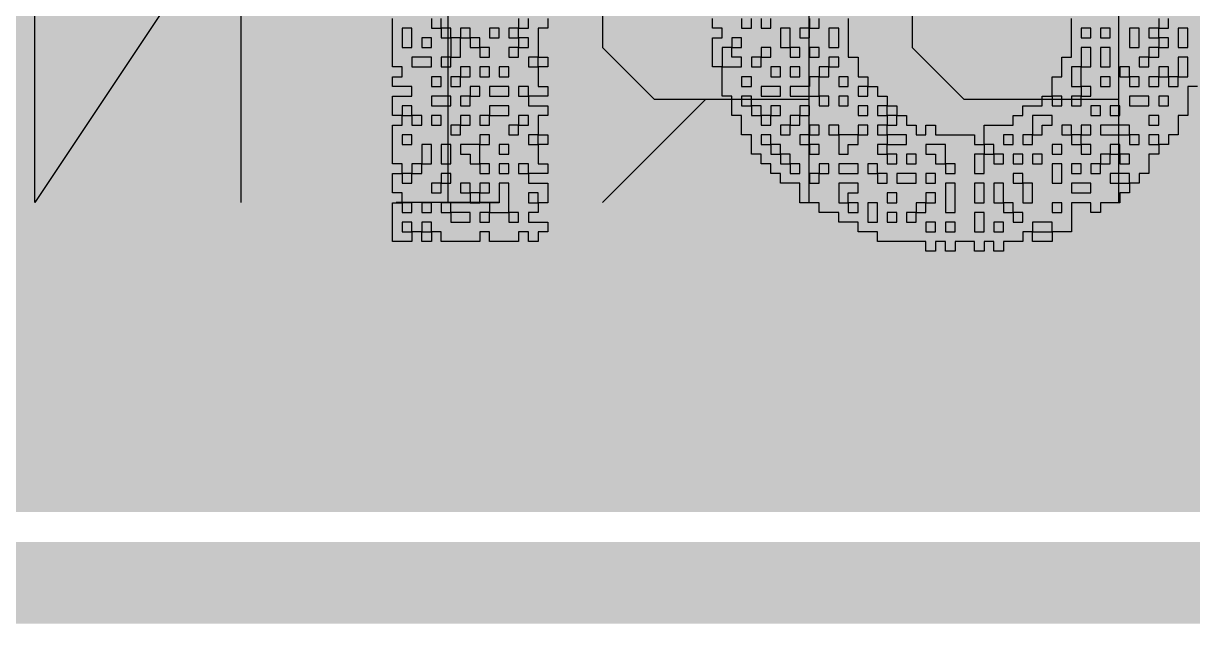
# Model space of a CAD drawing. Header units: millimetres. Extents: x 3.06 to 5.82, y 1.29 to 3.84.
# Drawn here: x 4.2339 to 4.3772, y 1.2863 to 1.36 of the extents above; entities that cross this region are included whole.
import ezdxf

# ---------------------------------------------------------------- set-up
doc = ezdxf.new("R2010")
doc.units = ezdxf.units.MM
doc.header["$MEASUREMENT"] = 0
for name, color, linetype in [('BottomLayer', 5, 'Continuous'), ('BottomOverlay', 54, 'Continuous'), ('Mechanical13', 56, 'Continuous'), ('TopLayer', 1, 'Continuous'), ('TopOverlay', 2, 'Continuous'), ('TopPaste', 8, 'Continuous'), ('TopSolder', 216, 'Continuous')]:
    doc.layers.add(name, color=color, linetype=linetype)

# ---------------------------------------------------------------- blocks, each defined once
blk = doc.blocks.new('C__0603_20')
at = {"layer": 'TopOverlay', "const_width": 0.005}
for points in [[(-0.049, 0.021), (-0.049, -0.021)], [(-0.049, -0.021), (-0.018, -0.021)]]:
    blk.add_lwpolyline(points, dxfattribs=at)
at = {"layer": 'TopOverlay', "const_width": 0.0025}
for points in [[(-0.05025, -0.021, 1), (-0.04775, -0.021, 1)], [(-0.05025, -0.021, 1), (-0.04775, -0.021, 1)], [(-0.01925, -0.021, 1), (-0.01675, -0.021, 1)]]:
    blk.add_lwpolyline(points, format="xyb", close=True, dxfattribs=at)
at = {"layer": 'TopSolder'}
blk.add_solid([(-0.04736, 0.01986), (-0.04736, -0.01986), (-0.01264, 0.01986), (-0.01264, -0.01986)], dxfattribs=at)
blk = doc.blocks.new('C__0805_60')
at = {"layer": 'TopLayer'}
blk.add_solid([(-0.06, -0.03), (-0.02, -0.03), (-0.06, 0.03), (-0.02, 0.03)], dxfattribs=at)
at = {"layer": 'TopOverlay', "const_width": 0.00787}
for points in [[(-0.065, 0.035), (-0.065, -0.035)], [(-0.065, 0.035), (-0.024, 0.035)], [(-0.065, -0.035), (-0.024, -0.035)]]:
    blk.add_lwpolyline(points, dxfattribs=at)
at = {"layer": 'TopOverlay', "const_width": 0.00394}
for points in [[(-0.06697, 0.035, 1), (-0.06303, 0.035, 1)], [(-0.06697, 0.035, 1), (-0.06303, 0.035, 1)], [(-0.02597, 0.035, 1), (-0.02203, 0.035, 1)], [(-0.06697, -0.035, 1), (-0.06303, -0.035, 1)], [(-0.06697, -0.035, 1), (-0.06303, -0.035, 1)], [(-0.02597, -0.035, 1), (-0.02203, -0.035, 1)]]:
    blk.add_lwpolyline(points, format="xyb", close=True, dxfattribs=at)
at = {"layer": 'TopPaste'}
blk.add_solid([(-0.06, -0.03), (-0.02, -0.03), (-0.06, 0.03), (-0.02, 0.03)], dxfattribs=at)
at = {"layer": 'TopSolder'}
blk.add_solid([(-0.06276, -0.03276), (-0.01724, -0.03276), (-0.06276, 0.03276), (-0.01724, 0.03276)], dxfattribs=at)

msp = doc.modelspace()

# ---------------------------------------------------------------- linework, layer by layer
at = {"layer": 'BottomLayer'}
msp.add_solid([(4.133, 1.305), (5.162, 1.305), (4.133, 1.397), (5.162, 1.397)], dxfattribs=at)
at = {"layer": 'BottomOverlay'}
for p, q in [((4.26056, 1.37599), (4.23524, 1.338)), ((4.23524, 1.338), (4.23524, 1.37599)), ((4.26056, 1.338), (4.26056, 1.37599)), ((4.28589, 1.37599), (4.28589, 1.338)), ((4.33021, 1.338), (4.33021, 1.37599)), ((4.3682, 1.338), (4.3682, 1.37599)), ((4.30488, 1.36966), (4.30488, 1.35699)), ((4.34287, 1.36966), (4.34287, 1.35699)), ((4.30488, 1.35699), (4.31122, 1.35066)), ((4.34287, 1.35699), (4.3492, 1.35066)), ((4.31755, 1.35066), (4.30488, 1.338)), ((4.31122, 1.35066), (4.33021, 1.35066)), ((4.3492, 1.35066), (4.3682, 1.35066)), ((4.29222, 1.338), (4.27956, 1.338)), ((4.28589, 1.338), (4.29222, 1.338))]:
    msp.add_line(p, q, dxfattribs=at)
at = {"layer": 'Mechanical13', "const_width": 0.01}
msp.add_lwpolyline([(3.303, 1.29131), (5.81898, 1.29131)], dxfattribs=at)
at = {"layer": 'TopLayer', "const_width": 0.022}
msp.add_lwpolyline([(4.28, 1.34, -0.414214), (4.27256, 1.33256)], format="xyb", dxfattribs=at)
at = {"layer": 'TopLayer', "const_width": 0.011}
for points in [[(4.2745, 1.34, 1), (4.2855, 1.34, 1)], [(4.26706, 1.33256, 1), (4.27806, 1.33256, 1)], [(4.26706, 1.33256, 1), (4.27806, 1.33256, 1)]]:
    msp.add_lwpolyline(points, format="xyb", close=True, dxfattribs=at)
at = {"layer": 'TopLayer', "const_width": 0.022}
msp.add_lwpolyline([(4.215, 1.33256), (4.27256, 1.33256)], dxfattribs=at)
at = {"layer": 'TopLayer'}
for points in [[(4.25, 1.3), (5.073, 1.3), (4.25, 1.382), (5.073, 1.382)], [(4.16267, 1.3), (5.058, 1.3), (4.16267, 1.353), (5.058, 1.353)]]:
    msp.add_solid(points, dxfattribs=at)
at = {"layer": 'TopOverlay'}
for p, q in [((4.27913, 1.35936), (4.27913, 1.36055)), ((4.27913, 1.35818), (4.27913, 1.35936)), ((4.28151, 1.35936), (4.28032, 1.35936)), ((4.28032, 1.35936), (4.28032, 1.35818)), ((4.28151, 1.35818), (4.28151, 1.35936)), ((4.28389, 1.36055), (4.28389, 1.35936)), ((4.28389, 1.35936), (4.28508, 1.35936)), ((4.28508, 1.35936), (4.28508, 1.36055)), ((4.28508, 1.35936), (4.28508, 1.35818)), ((4.28626, 1.35936), (4.28508, 1.35936)), ((4.28626, 1.35818), (4.28626, 1.35936)), ((4.28864, 1.35936), (4.28745, 1.35936)), ((4.28745, 1.35936), (4.28745, 1.35818)), ((4.28864, 1.35818), (4.28864, 1.35936)), ((4.29221, 1.35936), (4.29102, 1.35936)), ((4.29102, 1.35936), (4.29102, 1.35818)), ((4.29221, 1.35818), (4.29221, 1.35936)), ((4.29459, 1.35936), (4.2934, 1.35936)), ((4.2934, 1.35936), (4.2934, 1.35818)), ((4.29459, 1.36055), (4.29459, 1.35936)), ((4.29459, 1.35936), (4.29578, 1.35936)), ((4.29459, 1.35818), (4.29459, 1.35936)), ((4.29578, 1.35936), (4.29578, 1.36055)), ((4.29816, 1.35936), (4.29697, 1.35936)), ((4.29697, 1.35936), (4.29697, 1.35818)), ((4.29816, 1.36055), (4.29816, 1.35936)), ((4.31837, 1.35936), (4.31837, 1.36055)), ((4.31956, 1.35936), (4.31837, 1.35936)), ((4.31956, 1.35818), (4.31956, 1.35936)), ((4.32194, 1.36055), (4.32194, 1.35936)), ((4.32194, 1.35936), (4.32313, 1.35936)), ((4.32313, 1.35936), (4.32313, 1.36055)), ((4.32432, 1.36055), (4.32432, 1.35936)), ((4.32432, 1.35936), (4.32551, 1.35936)), ((4.32551, 1.35936), (4.32551, 1.36055)), ((4.32789, 1.35936), (4.3267, 1.35936)), ((4.3267, 1.35936), (4.3267, 1.35818)), ((4.32789, 1.35818), (4.32789, 1.35936)), ((4.33027, 1.35936), (4.32908, 1.35936)), ((4.32908, 1.35936), (4.32908, 1.35818)), ((4.33027, 1.36055), (4.33027, 1.35936)), ((4.33027, 1.35936), (4.33146, 1.35936)), ((4.33027, 1.35818), (4.33027, 1.35936)), ((4.33146, 1.35936), (4.33146, 1.36055)), ((4.33384, 1.35936), (4.33265, 1.35936)), ((4.33265, 1.35936), (4.33265, 1.35818)), ((4.33384, 1.35818), (4.33384, 1.35936)), ((4.33502, 1.36055), (4.33502, 1.35936)), ((4.33502, 1.35936), (4.33502, 1.35818)), ((4.36238, 1.35936), (4.36238, 1.36055)), ((4.36238, 1.35818), (4.36238, 1.35936)), ((4.36476, 1.35936), (4.36357, 1.35936)), ((4.36357, 1.35936), (4.36357, 1.35818)), ((4.36476, 1.35818), (4.36476, 1.35936)), ((4.36713, 1.35936), (4.36595, 1.35936)), ((4.36595, 1.35936), (4.36595, 1.35818)), ((4.36713, 1.35818), (4.36713, 1.35936)), ((4.3707, 1.35936), (4.36951, 1.35936)), ((4.36951, 1.35936), (4.36951, 1.35818)), ((4.3707, 1.35818), (4.3707, 1.35936)), ((4.37308, 1.35936), (4.37189, 1.35936)), ((4.37189, 1.35936), (4.37189, 1.35818)), ((4.37308, 1.36055), (4.37308, 1.35936)), ((4.37308, 1.35936), (4.37427, 1.35936)), ((4.37308, 1.35818), (4.37308, 1.35936)), ((4.37427, 1.35936), (4.37427, 1.36055)), ((4.37665, 1.35936), (4.37546, 1.35936)), ((4.37546, 1.35936), (4.37546, 1.35818)), ((4.37665, 1.35818), (4.37665, 1.35936)), ((4.27913, 1.35699), (4.27913, 1.35818)), ((4.28032, 1.35818), (4.28032, 1.35699)), ((4.28151, 1.35699), (4.28151, 1.35818)), ((4.28389, 1.35818), (4.2827, 1.35818)), ((4.2827, 1.35818), (4.2827, 1.35699)), ((4.28389, 1.35699), (4.28389, 1.35818)), ((4.28508, 1.35818), (4.28626, 1.35818)), ((4.28626, 1.35818), (4.28626, 1.35699)), ((4.28745, 1.35818), (4.28626, 1.35818)), ((4.28745, 1.35818), (4.28864, 1.35818)), ((4.28745, 1.35699), (4.28745, 1.35818)), ((4.28864, 1.35818), (4.28864, 1.35699)), ((4.28983, 1.35818), (4.28864, 1.35818)), ((4.28983, 1.35699), (4.28983, 1.35818)), ((4.29102, 1.35818), (4.29221, 1.35818)), ((4.2934, 1.35818), (4.29459, 1.35818)), ((4.29459, 1.35818), (4.29459, 1.35699)), ((4.29578, 1.35818), (4.29459, 1.35818)), ((4.29578, 1.35699), (4.29578, 1.35818)), ((4.29697, 1.35818), (4.29697, 1.35699)), ((4.31837, 1.35699), (4.31837, 1.35818)), ((4.31837, 1.35818), (4.31956, 1.35818)), ((4.32194, 1.35818), (4.32075, 1.35818)), ((4.32075, 1.35818), (4.32075, 1.35699)), ((4.32194, 1.35699), (4.32194, 1.35818)), ((4.3267, 1.35818), (4.3267, 1.35699)), ((4.32789, 1.35699), (4.32789, 1.35818)), ((4.32908, 1.35818), (4.33027, 1.35818)), ((4.33265, 1.35818), (4.33265, 1.35699)), ((4.33384, 1.35699), (4.33384, 1.35818)), ((4.33502, 1.35818), (4.33502, 1.35699)), ((4.36238, 1.35699), (4.36238, 1.35818)), ((4.36357, 1.35818), (4.36476, 1.35818)), ((4.36595, 1.35818), (4.36713, 1.35818)), ((4.36951, 1.35818), (4.36951, 1.35699)), ((4.3707, 1.35699), (4.3707, 1.35818)), ((4.37189, 1.35818), (4.37308, 1.35818)), ((4.37308, 1.35818), (4.37308, 1.35699)), ((4.37427, 1.35818), (4.37308, 1.35818)), ((4.37427, 1.35699), (4.37427, 1.35818)), ((4.37546, 1.35818), (4.37546, 1.35699)), ((4.37665, 1.35699), (4.37665, 1.35818)), ((4.27913, 1.3558), (4.27913, 1.35699)), ((4.28032, 1.35699), (4.28151, 1.35699)), ((4.2827, 1.35699), (4.28389, 1.35699)), ((4.28626, 1.35699), (4.28626, 1.3558)), ((4.28745, 1.3558), (4.28745, 1.35699)), ((4.28864, 1.35699), (4.28983, 1.35699)), ((4.28983, 1.35699), (4.28983, 1.3558)), ((4.29102, 1.35699), (4.28983, 1.35699)), ((4.29102, 1.3558), (4.29102, 1.35699)), ((4.29459, 1.35699), (4.2934, 1.35699)), ((4.2934, 1.35699), (4.2934, 1.3558)), ((4.29459, 1.35699), (4.29578, 1.35699)), ((4.29459, 1.3558), (4.29459, 1.35699)), ((4.29697, 1.35699), (4.29697, 1.3558)), ((4.31837, 1.3558), (4.31837, 1.35699)), ((4.32075, 1.35699), (4.31956, 1.35699)), ((4.31956, 1.35699), (4.31956, 1.3558)), ((4.32075, 1.35699), (4.32194, 1.35699)), ((4.32075, 1.3558), (4.32075, 1.35699)), ((4.32551, 1.35699), (4.32432, 1.35699)), ((4.32432, 1.35699), (4.32432, 1.3558)), ((4.32551, 1.3558), (4.32551, 1.35699)), ((4.3267, 1.35699), (4.32789, 1.35699)), ((4.32789, 1.35699), (4.32789, 1.3558)), ((4.32908, 1.35699), (4.32789, 1.35699)), ((4.32908, 1.3558), (4.32908, 1.35699)), ((4.33146, 1.35699), (4.33027, 1.35699)), ((4.33027, 1.35699), (4.33027, 1.3558)), ((4.33146, 1.3558), (4.33146, 1.35699)), ((4.33265, 1.35699), (4.33384, 1.35699)), ((4.33502, 1.35699), (4.33502, 1.3558)), ((4.36238, 1.3558), (4.36238, 1.35699)), ((4.36476, 1.35699), (4.36357, 1.35699)), ((4.36357, 1.35699), (4.36357, 1.3558)), ((4.36476, 1.3558), (4.36476, 1.35699)), ((4.36713, 1.35699), (4.36595, 1.35699)), ((4.36595, 1.35699), (4.36595, 1.3558)), ((4.36713, 1.3558), (4.36713, 1.35699)), ((4.36951, 1.35699), (4.3707, 1.35699)), ((4.37308, 1.35699), (4.37189, 1.35699)), ((4.37189, 1.35699), (4.37189, 1.3558)), ((4.37308, 1.35699), (4.37427, 1.35699)), ((4.37308, 1.3558), (4.37308, 1.35699)), ((4.37546, 1.35699), (4.37665, 1.35699)), ((4.27913, 1.35461), (4.27913, 1.3558)), ((4.28389, 1.3558), (4.28151, 1.3558)), ((4.28151, 1.3558), (4.28151, 1.35461)), ((4.28389, 1.35461), (4.28389, 1.3558)), ((4.28626, 1.3558), (4.28508, 1.3558)), ((4.28508, 1.3558), (4.28508, 1.35461)), ((4.28626, 1.3558), (4.28745, 1.3558)), ((4.28626, 1.35461), (4.28626, 1.3558)), ((4.28983, 1.3558), (4.29102, 1.3558)), ((4.2934, 1.3558), (4.29459, 1.3558)), ((4.29697, 1.3558), (4.29578, 1.3558)), ((4.29578, 1.3558), (4.29578, 1.35461)), ((4.29697, 1.3558), (4.29816, 1.3558)), ((4.29697, 1.35461), (4.29697, 1.3558)), ((4.29816, 1.3558), (4.29816, 1.35461)), ((4.31837, 1.35461), (4.31837, 1.3558)), ((4.31956, 1.3558), (4.31956, 1.35461)), ((4.32194, 1.3558), (4.32075, 1.3558)), ((4.32194, 1.35461), (4.32194, 1.3558)), ((4.32432, 1.3558), (4.32313, 1.3558)), ((4.32313, 1.3558), (4.32313, 1.35461)), ((4.32432, 1.3558), (4.32551, 1.3558)), ((4.32432, 1.35461), (4.32432, 1.3558)), ((4.32789, 1.3558), (4.32908, 1.3558)), ((4.33027, 1.3558), (4.33146, 1.3558)), ((4.33384, 1.3558), (4.33265, 1.3558)), ((4.33265, 1.3558), (4.33265, 1.35461)), ((4.33384, 1.35461), (4.33384, 1.3558)), ((4.33502, 1.3558), (4.33621, 1.3558)), ((4.33621, 1.3558), (4.33621, 1.35461)), ((4.36119, 1.35461), (4.36119, 1.3558)), ((4.36119, 1.3558), (4.36238, 1.3558)), ((4.36357, 1.3558), (4.36357, 1.35461)), ((4.36476, 1.35461), (4.36476, 1.3558)), ((4.36595, 1.3558), (4.36595, 1.35461)), ((4.36713, 1.35461), (4.36713, 1.3558)), ((4.37189, 1.3558), (4.3707, 1.3558)), ((4.3707, 1.3558), (4.3707, 1.35461)), ((4.37189, 1.3558), (4.37308, 1.3558)), ((4.37189, 1.35461), (4.37189, 1.3558)), ((4.37665, 1.3558), (4.37546, 1.3558)), ((4.37546, 1.3558), (4.37546, 1.35461)), ((4.37665, 1.35461), (4.37665, 1.3558)), ((4.28032, 1.35461), (4.27913, 1.35461)), ((4.28032, 1.35342), (4.28032, 1.35461)), ((4.28151, 1.35461), (4.28389, 1.35461)), ((4.28508, 1.35461), (4.28626, 1.35461)), ((4.28864, 1.35461), (4.28745, 1.35461)), ((4.28745, 1.35461), (4.28745, 1.35342)), ((4.28864, 1.35342), (4.28864, 1.35461)), ((4.29102, 1.35461), (4.28983, 1.35461)), ((4.28983, 1.35461), (4.28983, 1.35342)), ((4.29102, 1.35342), (4.29102, 1.35461)), ((4.2934, 1.35461), (4.29221, 1.35461)), ((4.29221, 1.35461), (4.29221, 1.35342)), ((4.2934, 1.35342), (4.2934, 1.35461)), ((4.29578, 1.35461), (4.29697, 1.35461)), ((4.29816, 1.35461), (4.29697, 1.35461)), ((4.29697, 1.35461), (4.29697, 1.35342)), ((4.31956, 1.35461), (4.31837, 1.35461)), ((4.31956, 1.35342), (4.31956, 1.35461)), ((4.31956, 1.35461), (4.32194, 1.35461)), ((4.32313, 1.35461), (4.32432, 1.35461)), ((4.3267, 1.35461), (4.32551, 1.35461)), ((4.32551, 1.35461), (4.32551, 1.35342)), ((4.3267, 1.35342), (4.3267, 1.35461)), ((4.32908, 1.35461), (4.32789, 1.35461)), ((4.32789, 1.35461), (4.32789, 1.35342)), ((4.32908, 1.35342), (4.32908, 1.35461)), ((4.33265, 1.35461), (4.33146, 1.35461)), ((4.33146, 1.35461), (4.33146, 1.35342)), ((4.33265, 1.35461), (4.33384, 1.35461)), ((4.33265, 1.35342), (4.33265, 1.35461)), ((4.33621, 1.35461), (4.33621, 1.35342)), ((4.36119, 1.35342), (4.36119, 1.35461)), ((4.36357, 1.35461), (4.36238, 1.35461)), ((4.36238, 1.35461), (4.36238, 1.35342)), ((4.36357, 1.35461), (4.36476, 1.35461)), ((4.36357, 1.35342), (4.36357, 1.35461)), ((4.36595, 1.35461), (4.36713, 1.35461)), ((4.36951, 1.35461), (4.36832, 1.35461)), ((4.36832, 1.35461), (4.36832, 1.35342)), ((4.36951, 1.35342), (4.36951, 1.35461)), ((4.3707, 1.35461), (4.37189, 1.35461)), ((4.37427, 1.35461), (4.37308, 1.35461)), ((4.37308, 1.35461), (4.37308, 1.35342)), ((4.37427, 1.35342), (4.37427, 1.35461)), ((4.37546, 1.35461), (4.37546, 1.35342)), ((4.37665, 1.35342), (4.37665, 1.35461)), ((4.27913, 1.35223), (4.27913, 1.35342)), ((4.27913, 1.35342), (4.28032, 1.35342)), ((4.28151, 1.35223), (4.27913, 1.35223)), ((4.28151, 1.35104), (4.28151, 1.35223)), ((4.28508, 1.35342), (4.28389, 1.35342)), ((4.28389, 1.35342), (4.28389, 1.35223)), ((4.28389, 1.35223), (4.28508, 1.35223)), ((4.28508, 1.35223), (4.28508, 1.35342)), ((4.28745, 1.35342), (4.28626, 1.35342)), ((4.28626, 1.35342), (4.28626, 1.35223)), ((4.28626, 1.35223), (4.28745, 1.35223)), ((4.28745, 1.35342), (4.28864, 1.35342)), ((4.28745, 1.35223), (4.28745, 1.35342)), ((4.28983, 1.35223), (4.28864, 1.35223)), ((4.28864, 1.35223), (4.28864, 1.35104)), ((4.28983, 1.35342), (4.29102, 1.35342)), ((4.28983, 1.35104), (4.28983, 1.35223)), ((4.2934, 1.35223), (4.29102, 1.35223)), ((4.29102, 1.35223), (4.29102, 1.35104)), ((4.29221, 1.35342), (4.2934, 1.35342)), ((4.2934, 1.35104), (4.2934, 1.35223)), ((4.29578, 1.35223), (4.29459, 1.35223)), ((4.29459, 1.35223), (4.29459, 1.35104)), ((4.29578, 1.35104), (4.29578, 1.35223)), ((4.29697, 1.35342), (4.29697, 1.35223)), ((4.29697, 1.35223), (4.29816, 1.35223)), ((4.29816, 1.35223), (4.29816, 1.35104)), ((4.31956, 1.35223), (4.31956, 1.35342)), ((4.31956, 1.35104), (4.31956, 1.35223)), ((4.32313, 1.35342), (4.32194, 1.35342)), ((4.32194, 1.35342), (4.32194, 1.35223)), ((4.32194, 1.35223), (4.32313, 1.35223)), ((4.32313, 1.35223), (4.32313, 1.35342)), ((4.3267, 1.35223), (4.32432, 1.35223)), ((4.32432, 1.35223), (4.32432, 1.35104)), ((4.32551, 1.35342), (4.3267, 1.35342)), ((4.3267, 1.35104), (4.3267, 1.35223)), ((4.32789, 1.35342), (4.32908, 1.35342)), ((4.33027, 1.35223), (4.32789, 1.35223)), ((4.32789, 1.35223), (4.32789, 1.35104)), ((4.33146, 1.35342), (4.33027, 1.35342)), ((4.33027, 1.35342), (4.33027, 1.35223)), ((4.33146, 1.35342), (4.33265, 1.35342)), ((4.33146, 1.35223), (4.33146, 1.35342)), ((4.33146, 1.35104), (4.33146, 1.35223)), ((4.33502, 1.35342), (4.33384, 1.35342)), ((4.33384, 1.35342), (4.33384, 1.35223)), ((4.33384, 1.35223), (4.33502, 1.35223)), ((4.33502, 1.35223), (4.33502, 1.35342)), ((4.33621, 1.35342), (4.3374, 1.35342)), ((4.3374, 1.35223), (4.33621, 1.35223)), ((4.33621, 1.35223), (4.33621, 1.35104)), ((4.3374, 1.35342), (4.3374, 1.35223)), ((4.3374, 1.35223), (4.33859, 1.35223)), ((4.3374, 1.35104), (4.3374, 1.35223)), ((4.33859, 1.35223), (4.33859, 1.35104)), ((4.36, 1.35223), (4.36, 1.35342)), ((4.36, 1.35342), (4.36119, 1.35342)), ((4.36, 1.35104), (4.36, 1.35223)), ((4.36238, 1.35342), (4.36238, 1.35223)), ((4.36238, 1.35223), (4.36357, 1.35223)), ((4.36357, 1.35223), (4.36357, 1.35342)), ((4.36357, 1.35223), (4.36357, 1.35104)), ((4.36476, 1.35223), (4.36357, 1.35223)), ((4.36476, 1.35104), (4.36476, 1.35223)), ((4.36713, 1.35342), (4.36595, 1.35342)), ((4.36595, 1.35342), (4.36595, 1.35223)), ((4.36595, 1.35223), (4.36713, 1.35223)), ((4.36713, 1.35223), (4.36713, 1.35342)), ((4.36832, 1.35342), (4.36951, 1.35342)), ((4.36951, 1.35342), (4.36951, 1.35223)), ((4.3707, 1.35342), (4.36951, 1.35342)), ((4.36951, 1.35223), (4.3707, 1.35223)), ((4.3707, 1.35223), (4.3707, 1.35342)), ((4.37308, 1.35342), (4.37189, 1.35342)), ((4.37189, 1.35342), (4.37189, 1.35223)), ((4.37189, 1.35223), (4.37308, 1.35223)), ((4.37308, 1.35342), (4.37427, 1.35342)), ((4.37308, 1.35223), (4.37308, 1.35342)), ((4.37427, 1.35342), (4.37427, 1.35223)), ((4.37546, 1.35342), (4.37427, 1.35342)), ((4.37427, 1.35223), (4.37546, 1.35223)), ((4.37546, 1.35342), (4.37665, 1.35342)), ((4.37546, 1.35223), (4.37546, 1.35342)), ((4.37784, 1.35223), (4.37665, 1.35223)), ((4.37665, 1.35223), (4.37665, 1.35104)), ((4.27913, 1.34985), (4.27913, 1.35104)), ((4.27913, 1.35104), (4.28151, 1.35104)), ((4.28626, 1.35104), (4.28389, 1.35104)), ((4.28389, 1.35104), (4.28389, 1.34985)), ((4.28626, 1.34985), (4.28626, 1.35104)), ((4.28864, 1.35104), (4.28745, 1.35104)), ((4.28745, 1.35104), (4.28745, 1.34985)), ((4.28864, 1.35104), (4.28983, 1.35104)), ((4.28864, 1.34985), (4.28864, 1.35104)), ((4.29102, 1.35104), (4.2934, 1.35104)), ((4.29459, 1.35104), (4.29578, 1.35104)), ((4.29816, 1.35104), (4.29578, 1.35104)), ((4.29578, 1.35104), (4.29578, 1.34985)), ((4.32075, 1.35104), (4.31956, 1.35104)), ((4.32075, 1.34985), (4.32075, 1.35104)), ((4.32313, 1.35104), (4.32194, 1.35104)), ((4.32194, 1.35104), (4.32194, 1.34985)), ((4.32313, 1.34985), (4.32313, 1.35104)), ((4.32432, 1.35104), (4.3267, 1.35104)), ((4.32789, 1.35104), (4.33146, 1.35104)), ((4.33146, 1.35104), (4.33146, 1.34985)), ((4.33265, 1.35104), (4.33146, 1.35104)), ((4.33265, 1.34985), (4.33265, 1.35104)), ((4.33502, 1.35104), (4.33384, 1.35104)), ((4.33384, 1.35104), (4.33384, 1.34985)), ((4.33502, 1.34985), (4.33502, 1.35104)), ((4.33621, 1.35104), (4.3374, 1.35104)), ((4.33859, 1.35104), (4.33978, 1.35104)), ((4.33978, 1.35104), (4.33978, 1.34985)), ((4.35881, 1.34985), (4.35881, 1.35104)), ((4.35881, 1.35104), (4.36, 1.35104)), ((4.36, 1.35104), (4.36, 1.34985)), ((4.36119, 1.35104), (4.36, 1.35104)), ((4.36119, 1.34985), (4.36119, 1.35104)), ((4.36357, 1.35104), (4.36238, 1.35104)), ((4.36238, 1.35104), (4.36238, 1.34985)), ((4.36357, 1.35104), (4.36476, 1.35104)), ((4.36357, 1.34985), (4.36357, 1.35104)), ((4.37189, 1.35104), (4.36951, 1.35104)), ((4.36951, 1.35104), (4.36951, 1.34985)), ((4.37189, 1.34985), (4.37189, 1.35104)), ((4.37427, 1.35104), (4.37308, 1.35104)), ((4.37308, 1.35104), (4.37308, 1.34985)), ((4.37427, 1.34985), (4.37427, 1.35104)), ((4.37665, 1.35104), (4.37665, 1.34985)), ((4.27913, 1.34866), (4.27913, 1.34985)), ((4.28151, 1.34985), (4.28032, 1.34985)), ((4.28032, 1.34985), (4.28032, 1.34866)), ((4.28151, 1.34866), (4.28151, 1.34985)), ((4.28389, 1.34985), (4.28626, 1.34985)), ((4.28745, 1.34985), (4.28864, 1.34985)), ((4.2934, 1.34985), (4.29102, 1.34985)), ((4.29102, 1.34985), (4.29102, 1.34866)), ((4.2934, 1.34866), (4.2934, 1.34985)), ((4.29578, 1.34985), (4.29816, 1.34985)), ((4.29816, 1.34985), (4.29816, 1.34866)), ((4.32075, 1.34866), (4.32075, 1.34985)), ((4.32194, 1.34985), (4.32313, 1.34985)), ((4.32313, 1.34985), (4.32313, 1.34866)), ((4.32432, 1.34985), (4.32313, 1.34985)), ((4.32432, 1.34866), (4.32432, 1.34985)), ((4.3267, 1.34985), (4.32551, 1.34985)), ((4.32551, 1.34985), (4.32551, 1.34866)), ((4.3267, 1.34866), (4.3267, 1.34985)), ((4.33027, 1.34985), (4.32908, 1.34985)), ((4.32908, 1.34985), (4.32908, 1.34866)), ((4.33027, 1.34866), (4.33027, 1.34985)), ((4.33146, 1.34985), (4.33265, 1.34985)), ((4.33384, 1.34985), (4.33502, 1.34985)), ((4.3374, 1.34985), (4.33621, 1.34985)), ((4.33621, 1.34985), (4.33621, 1.34866)), ((4.3374, 1.34866), (4.3374, 1.34985)), ((4.33978, 1.34985), (4.33859, 1.34985)), ((4.33859, 1.34985), (4.33859, 1.34866)), ((4.33978, 1.34985), (4.34097, 1.34985)), ((4.33978, 1.34866), (4.33978, 1.34985)), ((4.34097, 1.34985), (4.34097, 1.34866)), ((4.35643, 1.34866), (4.35643, 1.34985)), ((4.35643, 1.34985), (4.35881, 1.34985)), ((4.36, 1.34985), (4.36119, 1.34985)), ((4.36238, 1.34985), (4.36357, 1.34985)), ((4.36595, 1.34985), (4.36476, 1.34985)), ((4.36476, 1.34985), (4.36476, 1.34866)), ((4.36595, 1.34866), (4.36595, 1.34985)), ((4.36832, 1.34985), (4.36713, 1.34985)), ((4.36713, 1.34985), (4.36713, 1.34866)), ((4.36832, 1.34866), (4.36832, 1.34985)), ((4.36951, 1.34985), (4.37189, 1.34985)), ((4.37308, 1.34985), (4.37427, 1.34985)), ((4.37665, 1.34985), (4.37665, 1.34866)), ((4.28032, 1.34866), (4.27913, 1.34866)), ((4.28032, 1.34747), (4.28032, 1.34866)), ((4.28032, 1.34866), (4.28151, 1.34866)), ((4.28151, 1.34866), (4.28151, 1.34747)), ((4.2827, 1.34866), (4.28151, 1.34866)), ((4.2827, 1.34747), (4.2827, 1.34866)), ((4.28508, 1.34866), (4.28389, 1.34866)), ((4.28389, 1.34866), (4.28389, 1.34747)), ((4.28508, 1.34747), (4.28508, 1.34866)), ((4.28864, 1.34866), (4.28745, 1.34866)), ((4.28745, 1.34866), (4.28745, 1.34747)), ((4.28864, 1.34747), (4.28864, 1.34866)), ((4.29102, 1.34866), (4.28983, 1.34866)), ((4.28983, 1.34866), (4.28983, 1.34747)), ((4.29102, 1.34866), (4.2934, 1.34866)), ((4.29102, 1.34747), (4.29102, 1.34866)), ((4.29578, 1.34866), (4.29459, 1.34866)), ((4.29459, 1.34866), (4.29459, 1.34747)), ((4.29578, 1.34747), (4.29578, 1.34866)), ((4.29816, 1.34866), (4.29697, 1.34866)), ((4.29697, 1.34866), (4.29697, 1.34747)), ((4.32194, 1.34866), (4.32075, 1.34866)), ((4.32194, 1.34747), (4.32194, 1.34866)), ((4.32313, 1.34866), (4.32432, 1.34866)), ((4.32432, 1.34866), (4.32432, 1.34747)), ((4.32551, 1.34866), (4.32432, 1.34866)), ((4.32551, 1.34866), (4.3267, 1.34866)), ((4.32551, 1.34747), (4.32551, 1.34866)), ((4.32908, 1.34866), (4.32789, 1.34866)), ((4.32789, 1.34866), (4.32789, 1.34747)), ((4.32908, 1.34866), (4.33027, 1.34866)), ((4.32908, 1.34747), (4.32908, 1.34866)), ((4.33621, 1.34866), (4.3374, 1.34866)), ((4.33859, 1.34866), (4.33978, 1.34866)), ((4.33978, 1.34866), (4.33978, 1.34747)), ((4.34097, 1.34866), (4.33978, 1.34866)), ((4.34097, 1.34866), (4.34216, 1.34866)), ((4.34097, 1.34747), (4.34097, 1.34866)), ((4.34216, 1.34866), (4.34216, 1.34747)), ((4.35524, 1.34747), (4.35524, 1.34866)), ((4.35524, 1.34866), (4.35643, 1.34866)), ((4.36, 1.34866), (4.35762, 1.34866)), ((4.35762, 1.34866), (4.35762, 1.34747)), ((4.36, 1.34747), (4.36, 1.34866)), ((4.36476, 1.34866), (4.36595, 1.34866)), ((4.36713, 1.34866), (4.36832, 1.34866)), ((4.37308, 1.34866), (4.37189, 1.34866)), ((4.37189, 1.34866), (4.37189, 1.34747)), ((4.37308, 1.34747), (4.37308, 1.34866)), ((4.37665, 1.34866), (4.37546, 1.34866)), ((4.37546, 1.34866), (4.37546, 1.34747)), ((4.27913, 1.34628), (4.27913, 1.34747)), ((4.27913, 1.34747), (4.28032, 1.34747)), ((4.28151, 1.34747), (4.2827, 1.34747)), ((4.28389, 1.34747), (4.28508, 1.34747)), ((4.28745, 1.34747), (4.28626, 1.34747)), ((4.28626, 1.34747), (4.28626, 1.34628)), ((4.28745, 1.34747), (4.28864, 1.34747)), ((4.28745, 1.34628), (4.28745, 1.34747)), ((4.28983, 1.34747), (4.29102, 1.34747)), ((4.29459, 1.34747), (4.2934, 1.34747)), ((4.2934, 1.34747), (4.2934, 1.34628)), ((4.29459, 1.34747), (4.29578, 1.34747)), ((4.29459, 1.34628), (4.29459, 1.34747)), ((4.29697, 1.34747), (4.29697, 1.34628)), ((4.32194, 1.34628), (4.32194, 1.34747)), ((4.32432, 1.34747), (4.32551, 1.34747)), ((4.32789, 1.34747), (4.3267, 1.34747)), ((4.3267, 1.34747), (4.3267, 1.34628)), ((4.32789, 1.34747), (4.32908, 1.34747)), ((4.32789, 1.34628), (4.32789, 1.34747)), ((4.33146, 1.34747), (4.33027, 1.34747)), ((4.33027, 1.34747), (4.33027, 1.34628)), ((4.33146, 1.34628), (4.33146, 1.34747)), ((4.33384, 1.34747), (4.33265, 1.34747)), ((4.33265, 1.34747), (4.33265, 1.34628)), ((4.33384, 1.34628), (4.33384, 1.34747)), ((4.3374, 1.34747), (4.33621, 1.34747)), ((4.33621, 1.34747), (4.33621, 1.34628)), ((4.3374, 1.34628), (4.3374, 1.34747)), ((4.33978, 1.34747), (4.33859, 1.34747)), ((4.33859, 1.34747), (4.33859, 1.34628)), ((4.33978, 1.34747), (4.34097, 1.34747)), ((4.33978, 1.34628), (4.33978, 1.34747)), ((4.34216, 1.34747), (4.34335, 1.34747)), ((4.34335, 1.34747), (4.34335, 1.34628)), ((4.34454, 1.34628), (4.34454, 1.34747)), ((4.34454, 1.34747), (4.34573, 1.34747)), ((4.34573, 1.34747), (4.34573, 1.34628)), ((4.35167, 1.34628), (4.35167, 1.34747)), ((4.35167, 1.34747), (4.35524, 1.34747)), ((4.35762, 1.34747), (4.35762, 1.34628)), ((4.35881, 1.34628), (4.35881, 1.34747)), ((4.35881, 1.34747), (4.36, 1.34747)), ((4.36238, 1.34747), (4.36119, 1.34747)), ((4.36119, 1.34747), (4.36119, 1.34628)), ((4.36238, 1.34628), (4.36238, 1.34747)), ((4.36476, 1.34747), (4.36357, 1.34747)), ((4.36357, 1.34747), (4.36357, 1.34628)), ((4.36476, 1.34628), (4.36476, 1.34747)), ((4.36951, 1.34747), (4.36595, 1.34747)), ((4.36595, 1.34747), (4.36595, 1.34628)), ((4.36951, 1.34628), (4.36951, 1.34747)), ((4.37189, 1.34747), (4.37308, 1.34747)), ((4.37546, 1.34747), (4.37546, 1.34628)), ((4.27913, 1.34509), (4.27913, 1.34628)), ((4.27913, 1.3439), (4.27913, 1.34509)), ((4.28151, 1.34628), (4.28032, 1.34628)), ((4.28032, 1.34628), (4.28032, 1.34509)), ((4.28032, 1.34509), (4.28151, 1.34509)), ((4.28151, 1.34509), (4.28151, 1.34628)), ((4.28389, 1.34509), (4.2827, 1.34509)), ((4.2827, 1.34509), (4.2827, 1.3439)), ((4.28389, 1.3439), (4.28389, 1.34509)), ((4.28626, 1.34509), (4.28508, 1.34509)), ((4.28508, 1.34509), (4.28508, 1.3439)), ((4.28626, 1.34628), (4.28745, 1.34628)), ((4.28626, 1.3439), (4.28626, 1.34509)), ((4.28983, 1.34509), (4.28745, 1.34509)), ((4.28745, 1.34509), (4.28745, 1.3439)), ((4.29102, 1.34628), (4.28983, 1.34628)), ((4.28983, 1.34628), (4.28983, 1.34509)), ((4.28983, 1.34509), (4.29102, 1.34509)), ((4.28983, 1.3439), (4.28983, 1.34509)), ((4.29102, 1.34509), (4.29102, 1.34628)), ((4.2934, 1.34509), (4.29221, 1.34509)), ((4.29221, 1.34509), (4.29221, 1.3439)), ((4.2934, 1.34628), (4.29459, 1.34628)), ((4.2934, 1.3439), (4.2934, 1.34509)), ((4.29697, 1.34628), (4.29578, 1.34628)), ((4.29578, 1.34628), (4.29578, 1.34509)), ((4.29578, 1.34509), (4.29697, 1.34509)), ((4.29697, 1.34628), (4.29816, 1.34628)), ((4.29697, 1.34509), (4.29697, 1.34628)), ((4.29816, 1.34509), (4.29697, 1.34509)), ((4.29697, 1.34509), (4.29697, 1.3439)), ((4.29816, 1.34628), (4.29816, 1.34509)), ((4.32313, 1.34628), (4.32194, 1.34628)), ((4.32313, 1.34509), (4.32313, 1.34628)), ((4.32313, 1.3439), (4.32313, 1.34509)), ((4.32551, 1.34628), (4.32432, 1.34628)), ((4.32432, 1.34628), (4.32432, 1.34509)), ((4.32432, 1.34509), (4.32551, 1.34509)), ((4.32551, 1.34509), (4.32551, 1.34628)), ((4.32551, 1.34509), (4.32551, 1.3439)), ((4.3267, 1.34509), (4.32551, 1.34509)), ((4.3267, 1.34628), (4.32789, 1.34628)), ((4.3267, 1.3439), (4.3267, 1.34509)), ((4.33027, 1.34628), (4.32908, 1.34628)), ((4.32908, 1.34628), (4.32908, 1.34509)), ((4.32908, 1.34509), (4.33027, 1.34509)), ((4.33027, 1.34628), (4.33146, 1.34628)), ((4.33027, 1.34509), (4.33027, 1.34628)), ((4.33027, 1.34509), (4.33027, 1.3439)), ((4.33146, 1.34509), (4.33027, 1.34509)), ((4.33146, 1.3439), (4.33146, 1.34509)), ((4.33265, 1.34628), (4.33384, 1.34628)), ((4.33384, 1.34628), (4.33384, 1.34509)), ((4.33621, 1.34628), (4.33384, 1.34628)), ((4.33384, 1.34509), (4.33384, 1.3439)), ((4.33502, 1.3439), (4.33502, 1.34509)), ((4.33502, 1.34509), (4.33621, 1.34509)), ((4.33621, 1.34628), (4.3374, 1.34628)), ((4.33621, 1.34509), (4.33621, 1.34628)), ((4.33859, 1.34628), (4.33978, 1.34628)), ((4.33978, 1.34509), (4.33859, 1.34509)), ((4.33859, 1.34509), (4.33859, 1.3439)), ((4.33978, 1.34628), (4.33978, 1.34509)), ((4.34216, 1.34628), (4.33978, 1.34628)), ((4.33978, 1.34509), (4.34216, 1.34509)), ((4.33978, 1.3439), (4.33978, 1.34509)), ((4.34216, 1.34509), (4.34216, 1.34628)), ((4.34335, 1.34628), (4.34454, 1.34628)), ((4.34692, 1.34509), (4.34454, 1.34509)), ((4.34454, 1.34509), (4.34454, 1.3439)), ((4.34573, 1.34628), (4.35048, 1.34628)), ((4.34692, 1.3439), (4.34692, 1.34509)), ((4.35048, 1.34628), (4.35048, 1.34509)), ((4.35048, 1.34509), (4.35167, 1.34509)), ((4.35167, 1.34509), (4.35167, 1.34628)), ((4.35167, 1.34509), (4.35167, 1.3439)), ((4.35286, 1.34509), (4.35167, 1.34509)), ((4.35286, 1.3439), (4.35286, 1.34509)), ((4.35524, 1.34628), (4.35405, 1.34628)), ((4.35405, 1.34628), (4.35405, 1.34509)), ((4.35405, 1.34509), (4.35524, 1.34509)), ((4.35524, 1.34509), (4.35524, 1.34628)), ((4.35762, 1.34628), (4.35643, 1.34628)), ((4.35643, 1.34628), (4.35643, 1.34509)), ((4.35643, 1.34509), (4.35762, 1.34509)), ((4.35762, 1.34628), (4.35881, 1.34628)), ((4.35762, 1.34509), (4.35762, 1.34628)), ((4.36119, 1.34509), (4.36, 1.34509)), ((4.36, 1.34509), (4.36, 1.3439)), ((4.36119, 1.34628), (4.36238, 1.34628)), ((4.36119, 1.3439), (4.36119, 1.34509)), ((4.36238, 1.34628), (4.36238, 1.34509)), ((4.36357, 1.34628), (4.36238, 1.34628)), ((4.36238, 1.34509), (4.36357, 1.34509)), ((4.36357, 1.34628), (4.36476, 1.34628)), ((4.36357, 1.34509), (4.36357, 1.34628)), ((4.36357, 1.34509), (4.36357, 1.3439)), ((4.36476, 1.34509), (4.36357, 1.34509)), ((4.36476, 1.3439), (4.36476, 1.34509)), ((4.36595, 1.34628), (4.36951, 1.34628)), ((4.36832, 1.34509), (4.36713, 1.34509)), ((4.36713, 1.34509), (4.36713, 1.3439)), ((4.36832, 1.3439), (4.36832, 1.34509)), ((4.36951, 1.34628), (4.36951, 1.34509)), ((4.3707, 1.34628), (4.36951, 1.34628)), ((4.36951, 1.34509), (4.3707, 1.34509)), ((4.3707, 1.34509), (4.3707, 1.34628)), ((4.37308, 1.34628), (4.37189, 1.34628)), ((4.37189, 1.34628), (4.37189, 1.34509)), ((4.37189, 1.34509), (4.37308, 1.34509)), ((4.37308, 1.34509), (4.37308, 1.34628)), ((4.37427, 1.34509), (4.37308, 1.34509)), ((4.37308, 1.34509), (4.37308, 1.3439)), ((4.37546, 1.34628), (4.37427, 1.34628)), ((4.37427, 1.34628), (4.37427, 1.34509)), ((4.27913, 1.34272), (4.27913, 1.3439)), ((4.2827, 1.3439), (4.2827, 1.34272)), ((4.28389, 1.34272), (4.28389, 1.3439)), ((4.28508, 1.3439), (4.28508, 1.34272)), ((4.28626, 1.34272), (4.28626, 1.3439)), ((4.28745, 1.3439), (4.28864, 1.3439)), ((4.28864, 1.3439), (4.28864, 1.34272)), ((4.28983, 1.34272), (4.28983, 1.3439)), ((4.29221, 1.3439), (4.2934, 1.3439)), ((4.29697, 1.3439), (4.29697, 1.34272)), ((4.32432, 1.3439), (4.32313, 1.3439)), ((4.32432, 1.34272), (4.32432, 1.3439)), ((4.32551, 1.3439), (4.3267, 1.3439)), ((4.3267, 1.3439), (4.3267, 1.34272)), ((4.32789, 1.3439), (4.3267, 1.3439)), ((4.32789, 1.34272), (4.32789, 1.3439)), ((4.33027, 1.3439), (4.33146, 1.3439)), ((4.33384, 1.3439), (4.33502, 1.3439)), ((4.33859, 1.3439), (4.33978, 1.3439)), ((4.33978, 1.3439), (4.33978, 1.34272)), ((4.34097, 1.3439), (4.33978, 1.3439)), ((4.34097, 1.34272), (4.34097, 1.3439)), ((4.34335, 1.3439), (4.34216, 1.3439)), ((4.34216, 1.3439), (4.34216, 1.34272)), ((4.34335, 1.34272), (4.34335, 1.3439)), ((4.34454, 1.3439), (4.34573, 1.3439)), ((4.34573, 1.3439), (4.34573, 1.34272)), ((4.34692, 1.34272), (4.34692, 1.3439)), ((4.35167, 1.3439), (4.35048, 1.3439)), ((4.35048, 1.3439), (4.35048, 1.34272)), ((4.35167, 1.3439), (4.35286, 1.3439)), ((4.35167, 1.34272), (4.35167, 1.3439)), ((4.35286, 1.3439), (4.35286, 1.34272)), ((4.35405, 1.3439), (4.35286, 1.3439)), ((4.35405, 1.34272), (4.35405, 1.3439)), ((4.35643, 1.3439), (4.35524, 1.3439)), ((4.35524, 1.3439), (4.35524, 1.34272)), ((4.35643, 1.34272), (4.35643, 1.3439)), ((4.35881, 1.3439), (4.35762, 1.3439)), ((4.35762, 1.3439), (4.35762, 1.34272)), ((4.35881, 1.34272), (4.35881, 1.3439)), ((4.36, 1.3439), (4.36119, 1.3439)), ((4.36357, 1.3439), (4.36476, 1.3439)), ((4.36713, 1.3439), (4.36595, 1.3439)), ((4.36595, 1.3439), (4.36595, 1.34272)), ((4.36713, 1.3439), (4.36832, 1.3439)), ((4.36713, 1.34272), (4.36713, 1.3439)), ((4.36832, 1.3439), (4.36832, 1.34272)), ((4.36951, 1.3439), (4.36832, 1.3439)), ((4.36951, 1.34272), (4.36951, 1.3439)), ((4.37308, 1.3439), (4.37189, 1.3439)), ((4.37189, 1.3439), (4.37189, 1.34272)), ((4.28032, 1.34272), (4.27913, 1.34272)), ((4.28032, 1.34153), (4.28032, 1.34272)), ((4.2827, 1.34272), (4.28151, 1.34272)), ((4.28151, 1.34272), (4.28151, 1.34153)), ((4.2827, 1.34272), (4.28389, 1.34272)), ((4.2827, 1.34153), (4.2827, 1.34272)), ((4.28508, 1.34272), (4.28626, 1.34272)), ((4.28864, 1.34272), (4.28983, 1.34272)), ((4.28983, 1.34272), (4.28983, 1.34153)), ((4.29102, 1.34272), (4.28983, 1.34272)), ((4.29102, 1.34153), (4.29102, 1.34272)), ((4.2934, 1.34272), (4.29221, 1.34272)), ((4.29221, 1.34272), (4.29221, 1.34153)), ((4.2934, 1.34153), (4.2934, 1.34272)), ((4.29578, 1.34272), (4.29459, 1.34272)), ((4.29459, 1.34272), (4.29459, 1.34153)), ((4.29578, 1.34153), (4.29578, 1.34272)), ((4.29697, 1.34272), (4.29816, 1.34272)), ((4.29816, 1.34272), (4.29816, 1.34153)), ((4.32551, 1.34272), (4.32432, 1.34272)), ((4.32551, 1.34153), (4.32551, 1.34272)), ((4.3267, 1.34272), (4.32789, 1.34272)), ((4.32789, 1.34272), (4.32789, 1.34153)), ((4.32908, 1.34272), (4.32789, 1.34272)), ((4.32908, 1.34153), (4.32908, 1.34272)), ((4.33265, 1.34272), (4.33146, 1.34272)), ((4.33146, 1.34272), (4.33146, 1.34153)), ((4.33265, 1.34153), (4.33265, 1.34272)), ((4.33621, 1.34272), (4.33384, 1.34272)), ((4.33384, 1.34272), (4.33384, 1.34153)), ((4.33621, 1.34153), (4.33621, 1.34272)), ((4.33859, 1.34272), (4.3374, 1.34272)), ((4.3374, 1.34272), (4.3374, 1.34153)), ((4.33859, 1.34153), (4.33859, 1.34272)), ((4.33978, 1.34272), (4.34097, 1.34272)), ((4.34216, 1.34272), (4.34335, 1.34272)), ((4.34573, 1.34272), (4.34692, 1.34272)), ((4.34692, 1.34272), (4.34692, 1.34153)), ((4.34811, 1.34272), (4.34692, 1.34272)), ((4.34811, 1.34153), (4.34811, 1.34272)), ((4.35048, 1.34272), (4.35048, 1.34153)), ((4.35167, 1.34153), (4.35167, 1.34272)), ((4.35286, 1.34272), (4.35405, 1.34272)), ((4.35524, 1.34272), (4.35643, 1.34272)), ((4.35762, 1.34272), (4.35881, 1.34272)), ((4.36119, 1.34272), (4.36, 1.34272)), ((4.36, 1.34272), (4.36, 1.34153)), ((4.36119, 1.34153), (4.36119, 1.34272)), ((4.36357, 1.34272), (4.36238, 1.34272)), ((4.36238, 1.34272), (4.36238, 1.34153)), ((4.36357, 1.34153), (4.36357, 1.34272)), ((4.36595, 1.34272), (4.36476, 1.34272)), ((4.36476, 1.34272), (4.36476, 1.34153)), ((4.36595, 1.34272), (4.36713, 1.34272)), ((4.36595, 1.34153), (4.36595, 1.34272)), ((4.36832, 1.34272), (4.36951, 1.34272)), ((4.37189, 1.34272), (4.37189, 1.34153)), ((4.27913, 1.34034), (4.27913, 1.34153)), ((4.27913, 1.34153), (4.28032, 1.34153)), ((4.28032, 1.34153), (4.28032, 1.34034)), ((4.28151, 1.34153), (4.28032, 1.34153)), ((4.28151, 1.34034), (4.28151, 1.34153)), ((4.28151, 1.34153), (4.2827, 1.34153)), ((4.28626, 1.34153), (4.28508, 1.34153)), ((4.28508, 1.34153), (4.28508, 1.34034)), ((4.28626, 1.34034), (4.28626, 1.34153)), ((4.28983, 1.34153), (4.29102, 1.34153)), ((4.29221, 1.34153), (4.2934, 1.34153)), ((4.29459, 1.34153), (4.29578, 1.34153)), ((4.29816, 1.34153), (4.29578, 1.34153)), ((4.29578, 1.34153), (4.29578, 1.34034)), ((4.3267, 1.34153), (4.32551, 1.34153)), ((4.3267, 1.34034), (4.3267, 1.34153)), ((4.32789, 1.34153), (4.32908, 1.34153)), ((4.33146, 1.34153), (4.33027, 1.34153)), ((4.33027, 1.34153), (4.33027, 1.34034)), ((4.33146, 1.34153), (4.33265, 1.34153)), ((4.33146, 1.34034), (4.33146, 1.34153)), ((4.33384, 1.34153), (4.33621, 1.34153)), ((4.3374, 1.34153), (4.33859, 1.34153)), ((4.33859, 1.34153), (4.33859, 1.34034)), ((4.33978, 1.34153), (4.33859, 1.34153)), ((4.33978, 1.34034), (4.33978, 1.34153)), ((4.34335, 1.34153), (4.34097, 1.34153)), ((4.34097, 1.34153), (4.34097, 1.34034)), ((4.34335, 1.34034), (4.34335, 1.34153)), ((4.34573, 1.34153), (4.34454, 1.34153)), ((4.34454, 1.34153), (4.34454, 1.34034)), ((4.34573, 1.34034), (4.34573, 1.34153)), ((4.34692, 1.34153), (4.34811, 1.34153)), ((4.35048, 1.34153), (4.35167, 1.34153)), ((4.35643, 1.34153), (4.35524, 1.34153)), ((4.35524, 1.34153), (4.35524, 1.34034)), ((4.35643, 1.34034), (4.35643, 1.34153)), ((4.36, 1.34153), (4.36, 1.34034)), ((4.36119, 1.34034), (4.36119, 1.34153)), ((4.36238, 1.34153), (4.36357, 1.34153)), ((4.36476, 1.34153), (4.36595, 1.34153)), ((4.36951, 1.34153), (4.36713, 1.34153)), ((4.36713, 1.34153), (4.36713, 1.34034)), ((4.36951, 1.34034), (4.36951, 1.34153)), ((4.37189, 1.34153), (4.3707, 1.34153)), ((4.3707, 1.34153), (4.3707, 1.34034)), ((4.27913, 1.33915), (4.27913, 1.34034)), ((4.28032, 1.34034), (4.28151, 1.34034)), ((4.28508, 1.34034), (4.28389, 1.34034)), ((4.28389, 1.34034), (4.28389, 1.33915)), ((4.28508, 1.34034), (4.28626, 1.34034)), ((4.28508, 1.33915), (4.28508, 1.34034)), ((4.28864, 1.34034), (4.28745, 1.34034)), ((4.28745, 1.34034), (4.28745, 1.33915)), ((4.28864, 1.33915), (4.28864, 1.34034)), ((4.29102, 1.34034), (4.28983, 1.34034)), ((4.28983, 1.34034), (4.28983, 1.33915)), ((4.29102, 1.33915), (4.29102, 1.34034)), ((4.2934, 1.34034), (4.29221, 1.34034)), ((4.29221, 1.34034), (4.29221, 1.33915)), ((4.2934, 1.33915), (4.2934, 1.34034)), ((4.29578, 1.34034), (4.29816, 1.34034)), ((4.29816, 1.34034), (4.29816, 1.33915)), ((4.32908, 1.34034), (4.3267, 1.34034)), ((4.32908, 1.33915), (4.32908, 1.34034)), ((4.33027, 1.34034), (4.33146, 1.34034)), ((4.33621, 1.34034), (4.33384, 1.34034)), ((4.33384, 1.34034), (4.33384, 1.33915)), ((4.33621, 1.33915), (4.33621, 1.34034)), ((4.33859, 1.34034), (4.33978, 1.34034)), ((4.34097, 1.34034), (4.34335, 1.34034)), ((4.34454, 1.34034), (4.34573, 1.34034)), ((4.34811, 1.34034), (4.34692, 1.34034)), ((4.34692, 1.34034), (4.34692, 1.33915)), ((4.34811, 1.33915), (4.34811, 1.34034)), ((4.35167, 1.34034), (4.35048, 1.34034)), ((4.35048, 1.34034), (4.35048, 1.33915)), ((4.35167, 1.33915), (4.35167, 1.34034)), ((4.35405, 1.34034), (4.35286, 1.34034)), ((4.35286, 1.34034), (4.35286, 1.33915)), ((4.35405, 1.33915), (4.35405, 1.34034)), ((4.35524, 1.34034), (4.35643, 1.34034)), ((4.35643, 1.34034), (4.35643, 1.33915)), ((4.35762, 1.34034), (4.35643, 1.34034)), ((4.35762, 1.33915), (4.35762, 1.34034)), ((4.36, 1.34034), (4.36119, 1.34034)), ((4.36476, 1.34034), (4.36238, 1.34034)), ((4.36238, 1.34034), (4.36238, 1.33915)), ((4.36476, 1.33915), (4.36476, 1.34034)), ((4.36713, 1.34034), (4.36951, 1.34034)), ((4.3707, 1.34034), (4.36951, 1.34034)), ((4.36951, 1.34034), (4.36951, 1.33915)), ((4.28032, 1.33915), (4.27913, 1.33915)), ((4.27913, 1.33677), (4.27913, 1.33796)), ((4.27913, 1.33796), (4.28032, 1.33796)), ((4.28032, 1.33796), (4.28032, 1.33915)), ((4.28032, 1.33796), (4.28032, 1.33677)), ((4.28151, 1.33796), (4.28032, 1.33796)), ((4.28151, 1.33677), (4.28151, 1.33796)), ((4.28389, 1.33796), (4.2827, 1.33796)), ((4.2827, 1.33796), (4.2827, 1.33677)), ((4.28389, 1.33915), (4.28508, 1.33915)), ((4.28389, 1.33677), (4.28389, 1.33796)), ((4.28626, 1.33796), (4.28508, 1.33796)), ((4.28508, 1.33796), (4.28508, 1.33677)), ((4.28626, 1.33677), (4.28626, 1.33796)), ((4.28745, 1.33915), (4.28864, 1.33915)), ((4.28864, 1.33915), (4.28864, 1.33796)), ((4.28983, 1.33915), (4.28864, 1.33915)), ((4.28864, 1.33796), (4.28983, 1.33796)), ((4.28983, 1.33915), (4.29102, 1.33915)), ((4.28983, 1.33796), (4.28983, 1.33915)), ((4.29221, 1.33796), (4.29102, 1.33796)), ((4.29102, 1.33796), (4.29102, 1.33677)), ((4.29221, 1.33915), (4.29221, 1.33796)), ((4.2934, 1.33796), (4.2934, 1.33915)), ((4.2934, 1.33677), (4.2934, 1.33796)), ((4.29697, 1.33915), (4.29578, 1.33915)), ((4.29578, 1.33915), (4.29578, 1.33796)), ((4.29578, 1.33796), (4.29697, 1.33796)), ((4.29697, 1.33796), (4.29697, 1.33915)), ((4.29816, 1.33796), (4.29697, 1.33796)), ((4.29697, 1.33796), (4.29697, 1.33677)), ((4.29816, 1.33915), (4.29816, 1.33796)), ((4.32908, 1.33796), (4.32908, 1.33915)), ((4.33146, 1.33796), (4.32908, 1.33796)), ((4.33146, 1.33677), (4.33146, 1.33796)), ((4.33384, 1.33915), (4.33384, 1.33796)), ((4.33384, 1.33796), (4.33502, 1.33796)), ((4.33502, 1.33796), (4.33502, 1.33915)), ((4.33502, 1.33915), (4.33621, 1.33915)), ((4.33502, 1.33796), (4.33502, 1.33677)), ((4.33621, 1.33796), (4.33502, 1.33796)), ((4.33621, 1.33677), (4.33621, 1.33796)), ((4.33859, 1.33796), (4.3374, 1.33796)), ((4.3374, 1.33796), (4.3374, 1.33677)), ((4.33859, 1.33677), (4.33859, 1.33796)), ((4.34097, 1.33915), (4.33978, 1.33915)), ((4.33978, 1.33915), (4.33978, 1.33796)), ((4.33978, 1.33796), (4.34097, 1.33796)), ((4.34097, 1.33796), (4.34097, 1.33915)), ((4.34454, 1.33796), (4.34335, 1.33796)), ((4.34335, 1.33796), (4.34335, 1.33677)), ((4.34573, 1.33915), (4.34454, 1.33915)), ((4.34454, 1.33915), (4.34454, 1.33796)), ((4.34454, 1.33796), (4.34573, 1.33796)), ((4.34454, 1.33677), (4.34454, 1.33796)), ((4.34573, 1.33796), (4.34573, 1.33915)), ((4.34692, 1.33915), (4.34692, 1.33796)), ((4.34692, 1.33796), (4.34692, 1.33677)), ((4.34811, 1.33796), (4.34811, 1.33915)), ((4.34811, 1.33677), (4.34811, 1.33796)), ((4.35048, 1.33915), (4.35048, 1.33796)), ((4.35048, 1.33796), (4.35167, 1.33796)), ((4.35167, 1.33796), (4.35167, 1.33915)), ((4.35286, 1.33915), (4.35286, 1.33796)), ((4.35286, 1.33796), (4.35405, 1.33796)), ((4.35405, 1.33796), (4.35405, 1.33915)), ((4.35405, 1.33796), (4.35405, 1.33677)), ((4.35524, 1.33796), (4.35405, 1.33796)), ((4.35524, 1.33677), (4.35524, 1.33796)), ((4.35643, 1.33915), (4.35643, 1.33796)), ((4.35643, 1.33796), (4.35762, 1.33796)), ((4.35762, 1.33796), (4.35762, 1.33915)), ((4.36119, 1.33796), (4.36, 1.33796)), ((4.36, 1.33796), (4.36, 1.33677)), ((4.36119, 1.33677), (4.36119, 1.33796)), ((4.36238, 1.33915), (4.36476, 1.33915)), ((4.36476, 1.33796), (4.36238, 1.33796)), ((4.36238, 1.33796), (4.36238, 1.33677)), ((4.36476, 1.33677), (4.36476, 1.33796)), ((4.36832, 1.33796), (4.36595, 1.33796)), ((4.36595, 1.33796), (4.36595, 1.33677)), ((4.36951, 1.33915), (4.36832, 1.33915)), ((4.36832, 1.33915), (4.36832, 1.33796)), ((4.27913, 1.33558), (4.27913, 1.33677)), ((4.28032, 1.33677), (4.28151, 1.33677)), ((4.2827, 1.33677), (4.28389, 1.33677)), ((4.28508, 1.33677), (4.28626, 1.33677)), ((4.28626, 1.33677), (4.28626, 1.33558)), ((4.28864, 1.33677), (4.28626, 1.33677)), ((4.28864, 1.33558), (4.28864, 1.33677)), ((4.29102, 1.33677), (4.28983, 1.33677)), ((4.28983, 1.33677), (4.28983, 1.33558)), ((4.29102, 1.33677), (4.2934, 1.33677)), ((4.29102, 1.33558), (4.29102, 1.33677)), ((4.2934, 1.33677), (4.2934, 1.33558)), ((4.29459, 1.33677), (4.2934, 1.33677)), ((4.29459, 1.33558), (4.29459, 1.33677)), ((4.29697, 1.33677), (4.29578, 1.33677)), ((4.29578, 1.33677), (4.29578, 1.33558)), ((4.33384, 1.33677), (4.33146, 1.33677)), ((4.33384, 1.33558), (4.33384, 1.33677)), ((4.33502, 1.33677), (4.33621, 1.33677)), ((4.3374, 1.33677), (4.3374, 1.33558)), ((4.33859, 1.33558), (4.33859, 1.33677)), ((4.34097, 1.33677), (4.33978, 1.33677)), ((4.33978, 1.33677), (4.33978, 1.33558)), ((4.34097, 1.33558), (4.34097, 1.33677)), ((4.34335, 1.33677), (4.34216, 1.33677)), ((4.34216, 1.33677), (4.34216, 1.33558)), ((4.34335, 1.33677), (4.34454, 1.33677)), ((4.34335, 1.33558), (4.34335, 1.33677)), ((4.34692, 1.33677), (4.34811, 1.33677)), ((4.35167, 1.33677), (4.35048, 1.33677)), ((4.35048, 1.33677), (4.35048, 1.33558)), ((4.35167, 1.33558), (4.35167, 1.33677)), ((4.35405, 1.33677), (4.35524, 1.33677)), ((4.35524, 1.33677), (4.35524, 1.33558)), ((4.35643, 1.33677), (4.35524, 1.33677)), ((4.35643, 1.33558), (4.35643, 1.33677)), ((4.36, 1.33677), (4.36119, 1.33677)), ((4.36238, 1.33677), (4.36238, 1.33558)), ((4.36595, 1.33677), (4.36476, 1.33677)), ((4.27913, 1.33439), (4.27913, 1.33558)), ((4.28151, 1.33558), (4.28032, 1.33558)), ((4.28032, 1.33558), (4.28032, 1.33439)), ((4.28151, 1.33439), (4.28151, 1.33558)), ((4.28389, 1.33558), (4.2827, 1.33558)), ((4.2827, 1.33558), (4.2827, 1.33439)), ((4.28389, 1.33439), (4.28389, 1.33558)), ((4.28626, 1.33558), (4.28864, 1.33558)), ((4.28983, 1.33558), (4.29102, 1.33558)), ((4.2934, 1.33558), (4.29459, 1.33558)), ((4.29578, 1.33558), (4.29816, 1.33558)), ((4.29816, 1.33558), (4.29816, 1.33439)), ((4.33621, 1.33558), (4.33384, 1.33558)), ((4.33621, 1.33439), (4.33621, 1.33558)), ((4.3374, 1.33558), (4.33859, 1.33558)), ((4.33978, 1.33558), (4.34097, 1.33558)), ((4.34216, 1.33558), (4.34335, 1.33558)), ((4.34573, 1.33558), (4.34454, 1.33558)), ((4.34454, 1.33558), (4.34454, 1.33439)), ((4.34573, 1.33439), (4.34573, 1.33558)), ((4.34811, 1.33558), (4.34692, 1.33558)), ((4.34692, 1.33558), (4.34692, 1.33439)), ((4.34811, 1.33439), (4.34811, 1.33558)), ((4.35048, 1.33558), (4.35048, 1.33439)), ((4.35167, 1.33439), (4.35167, 1.33558)), ((4.35405, 1.33558), (4.35286, 1.33558)), ((4.35286, 1.33558), (4.35286, 1.33439)), ((4.35405, 1.33439), (4.35405, 1.33558)), ((4.35524, 1.33558), (4.35643, 1.33558)), ((4.36, 1.33558), (4.35762, 1.33558)), ((4.35762, 1.33558), (4.35762, 1.33439)), ((4.36, 1.33439), (4.36, 1.33558)), ((4.36238, 1.33558), (4.36238, 1.33439)), ((4.27913, 1.3332), (4.27913, 1.33439)), ((4.28032, 1.33439), (4.28151, 1.33439)), ((4.2827, 1.33439), (4.28151, 1.33439)), ((4.28151, 1.33439), (4.28151, 1.3332)), ((4.2827, 1.33439), (4.28389, 1.33439)), ((4.2827, 1.3332), (4.2827, 1.33439)), ((4.28508, 1.33439), (4.28389, 1.33439)), ((4.28389, 1.33439), (4.28389, 1.3332)), ((4.28508, 1.3332), (4.28508, 1.33439)), ((4.29102, 1.33439), (4.28983, 1.33439)), ((4.28983, 1.33439), (4.28983, 1.3332)), ((4.29102, 1.3332), (4.29102, 1.33439)), ((4.29578, 1.33439), (4.29459, 1.33439)), ((4.29459, 1.33439), (4.29459, 1.3332)), ((4.29578, 1.3332), (4.29578, 1.33439)), ((4.29816, 1.33439), (4.29697, 1.33439)), ((4.29697, 1.33439), (4.29697, 1.3332)), ((4.33859, 1.33439), (4.33621, 1.33439)), ((4.33859, 1.3332), (4.33859, 1.33439)), ((4.34454, 1.33439), (4.34573, 1.33439)), ((4.34692, 1.33439), (4.34811, 1.33439)), ((4.35048, 1.33439), (4.35167, 1.33439)), ((4.35286, 1.33439), (4.35405, 1.33439)), ((4.35762, 1.33439), (4.35643, 1.33439)), ((4.35643, 1.33439), (4.35643, 1.3332)), ((4.35762, 1.33439), (4.36, 1.33439)), ((4.35762, 1.3332), (4.35762, 1.33439)), ((4.36238, 1.33439), (4.36, 1.33439)), ((4.36, 1.33439), (4.36, 1.3332)), ((4.28151, 1.3332), (4.27913, 1.3332)), ((4.28389, 1.3332), (4.2827, 1.3332)), ((4.28983, 1.3332), (4.28508, 1.3332)), ((4.29459, 1.3332), (4.29102, 1.3332)), ((4.29697, 1.3332), (4.29578, 1.3332)), ((4.34454, 1.3332), (4.33859, 1.3332)), ((4.34454, 1.33201), (4.34454, 1.3332)), ((4.34692, 1.3332), (4.34573, 1.3332)), ((4.34573, 1.3332), (4.34573, 1.33201)), ((4.34692, 1.33201), (4.34692, 1.3332)), ((4.35048, 1.3332), (4.34811, 1.3332)), ((4.34811, 1.3332), (4.34811, 1.33201)), ((4.35048, 1.33201), (4.35048, 1.3332)), ((4.35286, 1.3332), (4.35167, 1.3332)), ((4.35167, 1.3332), (4.35167, 1.33201)), ((4.35286, 1.33201), (4.35286, 1.3332)), ((4.35643, 1.3332), (4.35405, 1.3332)), ((4.35405, 1.3332), (4.35405, 1.33201)), ((4.36, 1.3332), (4.35762, 1.3332)), ((4.34573, 1.33201), (4.34454, 1.33201)), ((4.34811, 1.33201), (4.34692, 1.33201)), ((4.35167, 1.33201), (4.35048, 1.33201)), ((4.35405, 1.33201), (4.35286, 1.33201))]:
    msp.add_line(p, q, dxfattribs=at)

# ---------------------------------------------------------------- block references
at = {"rotation": 90}
for name, p in [('C__0805_60', (4.28, 1.38)), ('C__0603_20', (4.215, 1.36256))]:
    msp.add_blockref(name, p, dxfattribs=at)

doc.saveas('drawing.dxf')
